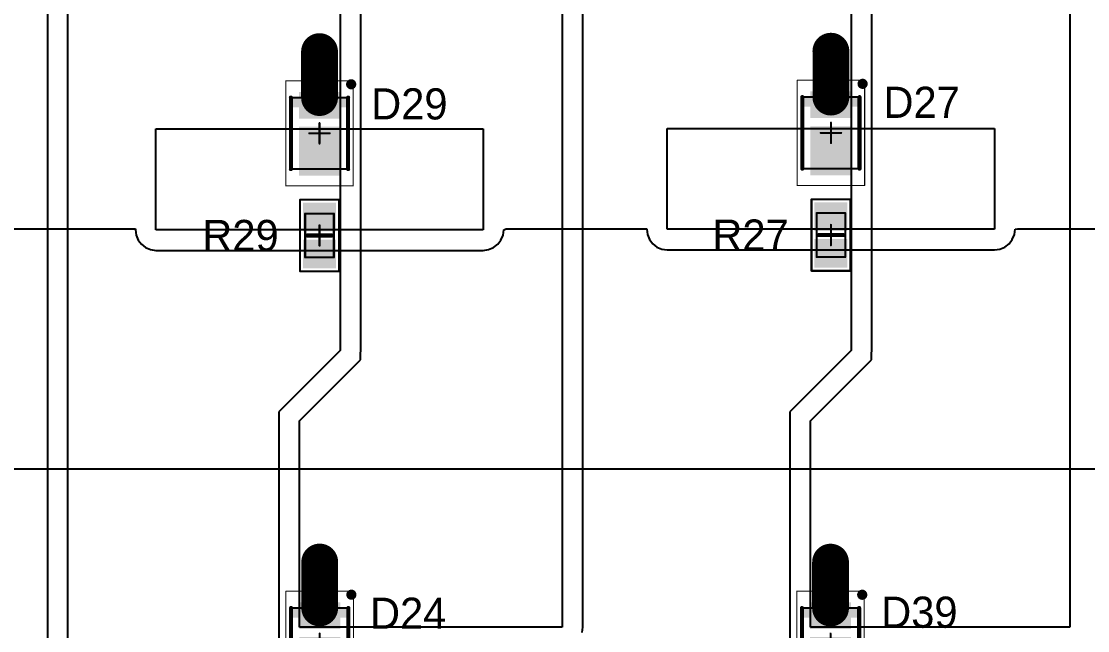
# Model space of a CAD drawing. Header units: millimetres. Extents: x -0.01 to 7.88, y -0.01 to 7.88.
# Drawn here: x 3.362 to 5.416, y 1.994 to 3.168 of the extents above; entities that cross this region are included whole.
import ezdxf

# ---------------------------------------------------------------- set-up
doc = ezdxf.new("R2010")
doc.units = ezdxf.units.MM
doc.header["$MEASUREMENT"] = 0
for name, color, linetype in [('BottomLayer', 5, 'Continuous'), ('BottomSolder', 6, 'Continuous'), ('Mechanical13', 56, 'Continuous'), ('Mechanical15', 56, 'Continuous'), ('MultiLayer', 9, 'Continuous'), ('TopLayer', 1, 'Continuous'), ('TopOverlay', 2, 'Continuous'), ('TopPaste', 8, 'Continuous'), ('TopSolder', 216, 'Continuous'), ('ViaHoleLayer', 16, 'Continuous')]:
    doc.layers.add(name, color=color, linetype=linetype)

# ---------------------------------------------------------------- blocks, each defined once
blk = doc.blocks.new('DIOM3528X07N_6')
at = {"layer": 'Mechanical13', "const_width": 0.00394}
for points in [[(-0.0689, -0.0551), (-0.0689, 0.0551)], [(0.0689, 0.0551), (-0.0689, 0.0551)], [(0.0689, -0.0551), (0.0689, 0.0551)], [(0.0689, -0.0551), (-0.0689, -0.0551)]]:
    blk.add_lwpolyline(points, dxfattribs=at)
at = {"layer": 'Mechanical13', "const_width": 0.00197}
for points in [[(-0.0699, 0.0551, 1), (-0.0679, 0.0551, 1)], [(-0.0699, 0.0551, 1), (-0.0679, 0.0551, 1)], [(0.0679, 0.0551, 1), (0.0699, 0.0551, 1)], [(0.0679, 0.0551, 1), (0.0699, 0.0551, 1)], [(-0.0699, -0.0551, 1), (-0.0679, -0.0551, 1)], [(-0.0699, -0.0551, 1), (-0.0679, -0.0551, 1)], [(0.0679, -0.0551, 1), (0.0699, -0.0551, 1)], [(0.0679, -0.0551, 1), (0.0699, -0.0551, 1)]]:
    blk.add_lwpolyline(points, format="xyb", close=True, dxfattribs=at)
at = {"layer": 'Mechanical13'}
blk.add_solid([(-0.0689, -0.0551), (-0.0504, -0.0551), (-0.0689, 0.0551), (-0.0504, 0.0551)], dxfattribs=at)
at = {"layer": 'Mechanical15'}
for points, const_width in [([(-0.1014, -0.065), (-0.1014, 0.065)], 0.00197), ([(0.1014, 0.065), (-0.1014, 0.065)], 0.00197), ([(0.1014, -0.065), (0.1014, 0.065)], 0.00197), ([(0, -0.0197), (0, 0.0197)], 0.00394), ([(0.0197, 0), (-0.0197, 0)], 0.00394), ([(0.1014, -0.065), (-0.1014, -0.065)], 0.00197)]:
    blk.add_lwpolyline(points, dxfattribs=dict(at, const_width=const_width))
for points, const_width in [([(-0.1019, 0.065, 1), (-0.1009, 0.065, 1)], 0.000984), ([(-0.1019, 0.065, 1), (-0.1009, 0.065, 1)], 0.000984), ([(0.1009, 0.065, 1), (0.1019, 0.065, 1)], 0.000984), ([(0.1009, 0.065, 1), (0.1019, 0.065, 1)], 0.000984), ([(-0.001, 0.0197, 1), (0.001, 0.0197, 1)], 0.00197), ([(-0.0207, 0, 1), (-0.0187, 0, 1)], 0.00197), ([(0.0187, 0, 1), (0.0207, 0, 1)], 0.00197), ([(-0.001, -0.0197, 1), (0.001, -0.0197, 1)], 0.00197), ([(-0.1019, -0.065, 1), (-0.1009, -0.065, 1)], 0.000984), ([(-0.1019, -0.065, 1), (-0.1009, -0.065, 1)], 0.000984), ([(0.1009, -0.065, 1), (0.1019, -0.065, 1)], 0.000984), ([(0.1009, -0.065, 1), (0.1019, -0.065, 1)], 0.000984)]:
    blk.add_lwpolyline(points, format="xyb", close=True, dxfattribs=dict(at, const_width=const_width))
at = {"layer": 'TopLayer'}
for points in [[(-0.0325, -0.0354), (-0.0325, 0.0354), (-0.0758, -0.0354), (-0.0758, 0.0354)], [(0.0778, -0.0354), (0.0778, 0.0354), (-0.0089, -0.0354), (-0.0089, 0.0354)]]:
    blk.add_solid(points, dxfattribs=at)
at = {"layer": 'TopOverlay'}
for points, const_width in [([(-0.0896, 0.061, 1), (-0.0994, 0.061, 1)], 0.00984), ([(-0.1019, 0.061, 1), (-0.0969, 0.061, 1)], 0.00492), ([(-0.092, 0.061, 1), (-0.0871, 0.061, 1)], 0.00492), ([(-0.0709, 0.0551, 1), (-0.0669, 0.0551, 1)], 0.00394), ([(0.0669, 0.0551, 1), (0.0709, 0.0551, 1)], 0.00394), ([(-0.0709, -0.0551, 1), (-0.0669, -0.0551, 1)], 0.00394), ([(0.0669, -0.0551, 1), (0.0709, -0.0551, 1)], 0.00394)]:
    blk.add_lwpolyline(points, format="xyb", close=True, dxfattribs=dict(at, const_width=const_width))
at = {"layer": 'TopOverlay', "const_width": 0.00787}
for points in [[(0.0689, 0.0551), (-0.0689, 0.0551)], [(0.0689, -0.0551), (-0.0689, -0.0551)]]:
    blk.add_lwpolyline(points, dxfattribs=at)
at = {"layer": 'TopPaste'}
for points in [[(-0.0325, -0.0354), (-0.0325, 0.0354), (-0.0758, -0.0354), (-0.0758, 0.0354)], [(0.0778, -0.0354), (0.0778, 0.0354), (-0.0089, -0.0354), (-0.0089, 0.0354)]]:
    blk.add_solid(points, dxfattribs=at)
at = {"layer": 'TopSolder'}
for points in [[(-0.0285, -0.0394), (-0.0285, 0.0394), (-0.0798, -0.0394), (-0.0798, 0.0394)], [(0.0818, -0.0394), (0.0818, 0.0394), (-0.0129, -0.0394), (-0.0129, 0.0394)]]:
    blk.add_solid(points, dxfattribs=at)
blk = doc.blocks.new('6_0805_N_16')
at = {"layer": 'Mechanical13', "const_width": 0.00394}
for points in [[(-0.0423, 0.0276), (0.0423, 0.0276)], [(-0.0423, 0.0276), (-0.0423, -0.0276)], [(0.0423, 0.0276), (0.0423, -0.0276)], [(-0.0423, -0.0276), (0.0423, -0.0276)]]:
    blk.add_lwpolyline(points, dxfattribs=at)
at = {"layer": 'Mechanical13', "const_width": 0.00197}
for points in [[(-0.0433, 0.0276, 1), (-0.0413, 0.0276, 1)], [(-0.0433, 0.0276, 1), (-0.0413, 0.0276, 1)], [(0.0413, 0.0276, 1), (0.0433, 0.0276, 1)], [(0.0413, 0.0276, 1), (0.0433, 0.0276, 1)], [(-0.0433, -0.0276, 1), (-0.0413, -0.0276, 1)], [(-0.0433, -0.0276, 1), (-0.0413, -0.0276, 1)], [(0.0413, -0.0276, 1), (0.0433, -0.0276, 1)], [(0.0413, -0.0276, 1), (0.0433, -0.0276, 1)]]:
    blk.add_lwpolyline(points, format="xyb", close=True, dxfattribs=at)
at = {"layer": 'Mechanical15', "const_width": 0.00394}
for points in [[(-0.0689, 0.0374), (0.0689, 0.0374)], [(-0.0689, 0.0374), (-0.0689, -0.0374)], [(0, 0.0197), (0, -0.0197)], [(0.0689, 0.0374), (0.0689, -0.0374)], [(-0.0197, 0), (0.0197, 0)], [(-0.0689, -0.0374), (0.0689, -0.0374)]]:
    blk.add_lwpolyline(points, dxfattribs=at)
at = {"layer": 'Mechanical15', "const_width": 0.00197}
for points in [[(-0.0699, 0.0374, 1), (-0.0679, 0.0374, 1)], [(-0.0699, 0.0374, 1), (-0.0679, 0.0374, 1)], [(-0.001, 0.0197, 1), (0.001, 0.0197, 1)], [(0.0679, 0.0374, 1), (0.0699, 0.0374, 1)], [(0.0679, 0.0374, 1), (0.0699, 0.0374, 1)], [(-0.0207, 0, 1), (-0.0187, 0, 1)], [(0.0187, 0, 1), (0.0207, 0, 1)], [(-0.001, -0.0197, 1), (0.001, -0.0197, 1)], [(-0.0699, -0.0374, 1), (-0.0679, -0.0374, 1)], [(-0.0699, -0.0374, 1), (-0.0679, -0.0374, 1)], [(0.0679, -0.0374, 1), (0.0699, -0.0374, 1)], [(0.0679, -0.0374, 1), (0.0699, -0.0374, 1)]]:
    blk.add_lwpolyline(points, format="xyb", close=True, dxfattribs=at)
at = {"layer": 'TopLayer'}
for points in [[(-0.0118, -0.0276), (-0.0118, 0.0276), (-0.0591, -0.0276), (-0.0591, 0.0276)], [(0.0591, -0.0276), (0.0591, 0.0276), (0.0118, -0.0276), (0.0118, 0.0276)]]:
    blk.add_solid(points, dxfattribs=at)
at = {"layer": 'TopOverlay', "const_width": 0.00787}
blk.add_lwpolyline([(0, 0.0236), (0, -0.0236)], dxfattribs=at)
at = {"layer": 'TopOverlay', "const_width": 0.00394}
for points in [[(-0.002, 0.0236, 1), (0.002, 0.0236, 1)], [(-0.002, -0.0236, 1), (0.002, -0.0236, 1)]]:
    blk.add_lwpolyline(points, format="xyb", close=True, dxfattribs=at)
at = {"layer": 'TopPaste'}
for points in [[(-0.0118, -0.0276), (-0.0118, 0.0276), (-0.0591, -0.0276), (-0.0591, 0.0276)], [(0.0591, -0.0276), (0.0591, 0.0276), (0.0118, -0.0276), (0.0118, 0.0276)]]:
    blk.add_solid(points, dxfattribs=at)
at = {"layer": 'TopSolder'}
for points in [[(-0.0078, -0.0316), (-0.0078, 0.0316), (-0.0631, -0.0316), (-0.0631, 0.0316)], [(0.0631, -0.0316), (0.0631, 0.0316), (0.0078, -0.0316), (0.0078, 0.0316)]]:
    blk.add_solid(points, dxfattribs=at)
blk = doc.blocks.new('6_0805_N_18')
at = {"layer": 'Mechanical13', "const_width": 0.00394}
for points in [[(-0.0423, 0.0276), (0.0423, 0.0276)], [(-0.0423, 0.0276), (-0.0423, -0.0276)], [(0.0423, 0.0276), (0.0423, -0.0276)], [(-0.0423, -0.0276), (0.0423, -0.0276)]]:
    blk.add_lwpolyline(points, dxfattribs=at)
at = {"layer": 'Mechanical13', "const_width": 0.00197}
for points in [[(-0.0433, 0.0276, 1), (-0.0413, 0.0276, 1)], [(-0.0433, 0.0276, 1), (-0.0413, 0.0276, 1)], [(0.0413, 0.0276, 1), (0.0433, 0.0276, 1)], [(0.0413, 0.0276, 1), (0.0433, 0.0276, 1)], [(-0.0433, -0.0276, 1), (-0.0413, -0.0276, 1)], [(-0.0433, -0.0276, 1), (-0.0413, -0.0276, 1)], [(0.0413, -0.0276, 1), (0.0433, -0.0276, 1)], [(0.0413, -0.0276, 1), (0.0433, -0.0276, 1)]]:
    blk.add_lwpolyline(points, format="xyb", close=True, dxfattribs=at)
at = {"layer": 'Mechanical15', "const_width": 0.00394}
for points in [[(-0.0689, 0.0374), (0.0689, 0.0374)], [(-0.0689, 0.0374), (-0.0689, -0.0374)], [(0, 0.0197), (0, -0.0197)], [(0.0689, 0.0374), (0.0689, -0.0374)], [(-0.0197, 0), (0.0197, 0)], [(-0.0689, -0.0374), (0.0689, -0.0374)]]:
    blk.add_lwpolyline(points, dxfattribs=at)
at = {"layer": 'Mechanical15', "const_width": 0.00197}
for points in [[(-0.0699, 0.0374, 1), (-0.0679, 0.0374, 1)], [(-0.0699, 0.0374, 1), (-0.0679, 0.0374, 1)], [(-0.001, 0.0197, 1), (0.001, 0.0197, 1)], [(0.0679, 0.0374, 1), (0.0699, 0.0374, 1)], [(0.0679, 0.0374, 1), (0.0699, 0.0374, 1)], [(-0.0207, 0, 1), (-0.0187, 0, 1)], [(0.0187, 0, 1), (0.0207, 0, 1)], [(-0.001, -0.0197, 1), (0.001, -0.0197, 1)], [(-0.0699, -0.0374, 1), (-0.0679, -0.0374, 1)], [(-0.0699, -0.0374, 1), (-0.0679, -0.0374, 1)], [(0.0679, -0.0374, 1), (0.0699, -0.0374, 1)], [(0.0679, -0.0374, 1), (0.0699, -0.0374, 1)]]:
    blk.add_lwpolyline(points, format="xyb", close=True, dxfattribs=at)
at = {"layer": 'TopLayer'}
for points in [[(-0.0118, -0.0276), (-0.0118, 0.0276), (-0.0591, -0.0276), (-0.0591, 0.0276)], [(0.0591, -0.0276), (0.0591, 0.0276), (0.0118, -0.0276), (0.0118, 0.0276)]]:
    blk.add_solid(points, dxfattribs=at)
at = {"layer": 'TopOverlay', "const_width": 0.00787}
blk.add_lwpolyline([(0, 0.0236), (0, -0.0236)], dxfattribs=at)
at = {"layer": 'TopOverlay', "const_width": 0.00394}
for points in [[(-0.002, 0.0236, 1), (0.002, 0.0236, 1)], [(-0.002, -0.0236, 1), (0.002, -0.0236, 1)]]:
    blk.add_lwpolyline(points, format="xyb", close=True, dxfattribs=at)
at = {"layer": 'TopPaste'}
for points in [[(-0.0118, -0.0276), (-0.0118, 0.0276), (-0.0591, -0.0276), (-0.0591, 0.0276)], [(0.0591, -0.0276), (0.0591, 0.0276), (0.0118, -0.0276), (0.0118, 0.0276)]]:
    blk.add_solid(points, dxfattribs=at)
at = {"layer": 'TopSolder'}
for points in [[(-0.0078, -0.0316), (-0.0078, 0.0316), (-0.0631, -0.0316), (-0.0631, 0.0316)], [(0.0631, -0.0316), (0.0631, 0.0316), (0.0078, -0.0316), (0.0078, 0.0316)]]:
    blk.add_solid(points, dxfattribs=at)
blk = doc.blocks.new('DIOM3528X07N_70')
at = {"layer": 'Mechanical13', "const_width": 0.00394}
for points in [[(0.0689, 0.0551), (-0.0689, 0.0551)], [(-0.0689, -0.0551), (-0.0689, 0.0551)], [(0.0689, -0.0551), (0.0689, 0.0551)], [(0.0689, -0.0551), (-0.0689, -0.0551)]]:
    blk.add_lwpolyline(points, dxfattribs=at)
at = {"layer": 'Mechanical13', "const_width": 0.00197}
for points in [[(-0.0699, 0.0551, 1), (-0.0679, 0.0551, 1)], [(-0.0699, 0.0551, 1), (-0.0679, 0.0551, 1)], [(0.0679, 0.0551, 1), (0.0699, 0.0551, 1)], [(0.0679, 0.0551, 1), (0.0699, 0.0551, 1)], [(-0.0699, -0.0551, 1), (-0.0679, -0.0551, 1)], [(-0.0699, -0.0551, 1), (-0.0679, -0.0551, 1)], [(0.0679, -0.0551, 1), (0.0699, -0.0551, 1)], [(0.0679, -0.0551, 1), (0.0699, -0.0551, 1)]]:
    blk.add_lwpolyline(points, format="xyb", close=True, dxfattribs=at)
at = {"layer": 'Mechanical13'}
blk.add_solid([(-0.0689, -0.0551), (-0.0504, -0.0551), (-0.0689, 0.0551), (-0.0504, 0.0551)], dxfattribs=at)
at = {"layer": 'Mechanical15'}
for points, const_width in [([(0.1014, 0.065), (-0.1014, 0.065)], 0.00197), ([(-0.1014, -0.065), (-0.1014, 0.065)], 0.00197), ([(0.1014, -0.065), (0.1014, 0.065)], 0.00197), ([(0, -0.0197), (0, 0.0197)], 0.00394), ([(0.0197, 0), (-0.0197, 0)], 0.00394), ([(0.1014, -0.065), (-0.1014, -0.065)], 0.00197)]:
    blk.add_lwpolyline(points, dxfattribs=dict(at, const_width=const_width))
for points, const_width in [([(-0.1019, 0.065, 1), (-0.1009, 0.065, 1)], 0.000984), ([(-0.1019, 0.065, 1), (-0.1009, 0.065, 1)], 0.000984), ([(0.1009, 0.065, 1), (0.1019, 0.065, 1)], 0.000984), ([(0.1009, 0.065, 1), (0.1019, 0.065, 1)], 0.000984), ([(-0.001, 0.0197, 1), (0.001, 0.0197, 1)], 0.00197), ([(-0.0207, 0, 1), (-0.0187, 0, 1)], 0.00197), ([(0.0187, 0, 1), (0.0207, 0, 1)], 0.00197), ([(-0.001, -0.0197, 1), (0.001, -0.0197, 1)], 0.00197), ([(-0.1019, -0.065, 1), (-0.1009, -0.065, 1)], 0.000984), ([(-0.1019, -0.065, 1), (-0.1009, -0.065, 1)], 0.000984), ([(0.1009, -0.065, 1), (0.1019, -0.065, 1)], 0.000984), ([(0.1009, -0.065, 1), (0.1019, -0.065, 1)], 0.000984)]:
    blk.add_lwpolyline(points, format="xyb", close=True, dxfattribs=dict(at, const_width=const_width))
at = {"layer": 'TopLayer'}
for points in [[(-0.0325, -0.0354), (-0.0325, 0.0354), (-0.0758, -0.0354), (-0.0758, 0.0354)], [(0.0778, -0.0354), (0.0778, 0.0354), (-0.0089, -0.0354), (-0.0089, 0.0354)]]:
    blk.add_solid(points, dxfattribs=at)
at = {"layer": 'TopOverlay'}
for points, const_width in [([(-0.0896, 0.061, 1), (-0.0994, 0.061, 1)], 0.00984), ([(-0.1019, 0.061, 1), (-0.0969, 0.061, 1)], 0.00492), ([(-0.092, 0.061, 1), (-0.0871, 0.061, 1)], 0.00492), ([(-0.0709, 0.0551, 1), (-0.0669, 0.0551, 1)], 0.00394), ([(0.0669, 0.0551, 1), (0.0709, 0.0551, 1)], 0.00394), ([(-0.0709, -0.0551, 1), (-0.0669, -0.0551, 1)], 0.00394), ([(0.0669, -0.0551, 1), (0.0709, -0.0551, 1)], 0.00394)]:
    blk.add_lwpolyline(points, format="xyb", close=True, dxfattribs=dict(at, const_width=const_width))
at = {"layer": 'TopOverlay', "const_width": 0.00787}
for points in [[(0.0689, 0.0551), (-0.0689, 0.0551)], [(0.0689, -0.0551), (-0.0689, -0.0551)]]:
    blk.add_lwpolyline(points, dxfattribs=at)
at = {"layer": 'TopPaste'}
for points in [[(-0.0325, -0.0354), (-0.0325, 0.0354), (-0.0758, -0.0354), (-0.0758, 0.0354)], [(0.0778, -0.0354), (0.0778, 0.0354), (-0.0089, -0.0354), (-0.0089, 0.0354)]]:
    blk.add_solid(points, dxfattribs=at)
at = {"layer": 'TopSolder'}
for points in [[(-0.0285, -0.0394), (-0.0285, 0.0394), (-0.0798, -0.0394), (-0.0798, 0.0394)], [(0.0818, -0.0394), (0.0818, 0.0394), (-0.0129, -0.0394), (-0.0129, 0.0394)]]:
    blk.add_solid(points, dxfattribs=at)
blk = doc.blocks.new('DIOM3528X07N_72')
at = {"layer": 'Mechanical13', "const_width": 0.00394}
for points in [[(0.0689, 0.0551), (-0.0689, 0.0551)], [(-0.0689, -0.0551), (-0.0689, 0.0551)], [(0.0689, -0.0551), (0.0689, 0.0551)], [(0.0689, -0.0551), (-0.0689, -0.0551)]]:
    blk.add_lwpolyline(points, dxfattribs=at)
at = {"layer": 'Mechanical13', "const_width": 0.00197}
for points in [[(-0.0699, 0.0551, 1), (-0.0679, 0.0551, 1)], [(-0.0699, 0.0551, 1), (-0.0679, 0.0551, 1)], [(0.0679, 0.0551, 1), (0.0699, 0.0551, 1)], [(0.0679, 0.0551, 1), (0.0699, 0.0551, 1)], [(-0.0699, -0.0551, 1), (-0.0679, -0.0551, 1)], [(-0.0699, -0.0551, 1), (-0.0679, -0.0551, 1)], [(0.0679, -0.0551, 1), (0.0699, -0.0551, 1)], [(0.0679, -0.0551, 1), (0.0699, -0.0551, 1)]]:
    blk.add_lwpolyline(points, format="xyb", close=True, dxfattribs=at)
at = {"layer": 'Mechanical13'}
blk.add_solid([(-0.0689, -0.0551), (-0.0504, -0.0551), (-0.0689, 0.0551), (-0.0504, 0.0551)], dxfattribs=at)
at = {"layer": 'Mechanical15'}
for points, const_width in [([(0.1014, 0.065), (-0.1014, 0.065)], 0.00197), ([(-0.1014, -0.065), (-0.1014, 0.065)], 0.00197), ([(0.1014, -0.065), (0.1014, 0.065)], 0.00197), ([(0, -0.0197), (0, 0.0197)], 0.00394), ([(0.0197, 0), (-0.0197, 0)], 0.00394), ([(0.1014, -0.065), (-0.1014, -0.065)], 0.00197)]:
    blk.add_lwpolyline(points, dxfattribs=dict(at, const_width=const_width))
for points, const_width in [([(-0.1019, 0.065, 1), (-0.1009, 0.065, 1)], 0.000984), ([(-0.1019, 0.065, 1), (-0.1009, 0.065, 1)], 0.000984), ([(0.1009, 0.065, 1), (0.1019, 0.065, 1)], 0.000984), ([(0.1009, 0.065, 1), (0.1019, 0.065, 1)], 0.000984), ([(-0.001, 0.0197, 1), (0.001, 0.0197, 1)], 0.00197), ([(-0.0207, 0, 1), (-0.0187, 0, 1)], 0.00197), ([(0.0187, 0, 1), (0.0207, 0, 1)], 0.00197), ([(-0.001, -0.0197, 1), (0.001, -0.0197, 1)], 0.00197), ([(-0.1019, -0.065, 1), (-0.1009, -0.065, 1)], 0.000984), ([(-0.1019, -0.065, 1), (-0.1009, -0.065, 1)], 0.000984), ([(0.1009, -0.065, 1), (0.1019, -0.065, 1)], 0.000984), ([(0.1009, -0.065, 1), (0.1019, -0.065, 1)], 0.000984)]:
    blk.add_lwpolyline(points, format="xyb", close=True, dxfattribs=dict(at, const_width=const_width))
at = {"layer": 'TopLayer'}
for points in [[(-0.0325, -0.0354), (-0.0325, 0.0354), (-0.0758, -0.0354), (-0.0758, 0.0354)], [(0.0778, -0.0354), (0.0778, 0.0354), (-0.0089, -0.0354), (-0.0089, 0.0354)]]:
    blk.add_solid(points, dxfattribs=at)
at = {"layer": 'TopOverlay'}
for points, const_width in [([(-0.0896, 0.061, 1), (-0.0994, 0.061, 1)], 0.00984), ([(-0.1019, 0.061, 1), (-0.0969, 0.061, 1)], 0.00492), ([(-0.092, 0.061, 1), (-0.0871, 0.061, 1)], 0.00492), ([(-0.0709, 0.0551, 1), (-0.0669, 0.0551, 1)], 0.00394), ([(0.0669, 0.0551, 1), (0.0709, 0.0551, 1)], 0.00394), ([(-0.0709, -0.0551, 1), (-0.0669, -0.0551, 1)], 0.00394), ([(0.0669, -0.0551, 1), (0.0709, -0.0551, 1)], 0.00394)]:
    blk.add_lwpolyline(points, format="xyb", close=True, dxfattribs=dict(at, const_width=const_width))
at = {"layer": 'TopOverlay', "const_width": 0.00787}
for points in [[(0.0689, 0.0551), (-0.0689, 0.0551)], [(0.0689, -0.0551), (-0.0689, -0.0551)]]:
    blk.add_lwpolyline(points, dxfattribs=at)
at = {"layer": 'TopPaste'}
for points in [[(-0.0325, -0.0354), (-0.0325, 0.0354), (-0.0758, -0.0354), (-0.0758, 0.0354)], [(0.0778, -0.0354), (0.0778, 0.0354), (-0.0089, -0.0354), (-0.0089, 0.0354)]]:
    blk.add_solid(points, dxfattribs=at)
at = {"layer": 'TopSolder'}
for points in [[(-0.0285, -0.0394), (-0.0285, 0.0394), (-0.0798, -0.0394), (-0.0798, 0.0394)], [(0.0818, -0.0394), (0.0818, 0.0394), (-0.0129, -0.0394), (-0.0129, 0.0394)]]:
    blk.add_solid(points, dxfattribs=at)
blk = doc.blocks.new('DIOM3528X07N_75')
at = {"layer": 'Mechanical13', "const_width": 0.00394}
for points in [[(0.0689, 0.0551), (-0.0689, 0.0551)], [(-0.0689, -0.0551), (-0.0689, 0.0551)], [(0.0689, -0.0551), (0.0689, 0.0551)], [(0.0689, -0.0551), (-0.0689, -0.0551)]]:
    blk.add_lwpolyline(points, dxfattribs=at)
at = {"layer": 'Mechanical13', "const_width": 0.00197}
for points in [[(-0.0699, 0.0551, 1), (-0.0679, 0.0551, 1)], [(-0.0699, 0.0551, 1), (-0.0679, 0.0551, 1)], [(0.0679, 0.0551, 1), (0.0699, 0.0551, 1)], [(0.0679, 0.0551, 1), (0.0699, 0.0551, 1)], [(-0.0699, -0.0551, 1), (-0.0679, -0.0551, 1)], [(-0.0699, -0.0551, 1), (-0.0679, -0.0551, 1)], [(0.0679, -0.0551, 1), (0.0699, -0.0551, 1)], [(0.0679, -0.0551, 1), (0.0699, -0.0551, 1)]]:
    blk.add_lwpolyline(points, format="xyb", close=True, dxfattribs=at)
at = {"layer": 'Mechanical13'}
blk.add_solid([(-0.0689, -0.0551), (-0.0504, -0.0551), (-0.0689, 0.0551), (-0.0504, 0.0551)], dxfattribs=at)
at = {"layer": 'Mechanical15'}
for points, const_width in [([(0.1014, 0.065), (-0.1014, 0.065)], 0.00197), ([(-0.1014, -0.065), (-0.1014, 0.065)], 0.00197), ([(0.1014, -0.065), (0.1014, 0.065)], 0.00197), ([(0, -0.0197), (0, 0.0197)], 0.00394), ([(0.0197, 0), (-0.0197, 0)], 0.00394), ([(0.1014, -0.065), (-0.1014, -0.065)], 0.00197)]:
    blk.add_lwpolyline(points, dxfattribs=dict(at, const_width=const_width))
for points, const_width in [([(-0.1019, 0.065, 1), (-0.1009, 0.065, 1)], 0.000984), ([(-0.1019, 0.065, 1), (-0.1009, 0.065, 1)], 0.000984), ([(0.1009, 0.065, 1), (0.1019, 0.065, 1)], 0.000984), ([(0.1009, 0.065, 1), (0.1019, 0.065, 1)], 0.000984), ([(-0.001, 0.0197, 1), (0.001, 0.0197, 1)], 0.00197), ([(-0.0207, 0, 1), (-0.0187, 0, 1)], 0.00197), ([(0.0187, 0, 1), (0.0207, 0, 1)], 0.00197), ([(-0.001, -0.0197, 1), (0.001, -0.0197, 1)], 0.00197), ([(-0.1019, -0.065, 1), (-0.1009, -0.065, 1)], 0.000984), ([(-0.1019, -0.065, 1), (-0.1009, -0.065, 1)], 0.000984), ([(0.1009, -0.065, 1), (0.1019, -0.065, 1)], 0.000984), ([(0.1009, -0.065, 1), (0.1019, -0.065, 1)], 0.000984)]:
    blk.add_lwpolyline(points, format="xyb", close=True, dxfattribs=dict(at, const_width=const_width))
at = {"layer": 'TopLayer'}
for points in [[(-0.0325, -0.0354), (-0.0325, 0.0354), (-0.0758, -0.0354), (-0.0758, 0.0354)], [(0.0778, -0.0354), (0.0778, 0.0354), (-0.0089, -0.0354), (-0.0089, 0.0354)]]:
    blk.add_solid(points, dxfattribs=at)
at = {"layer": 'TopOverlay'}
for points, const_width in [([(-0.0896, 0.061, 1), (-0.0994, 0.061, 1)], 0.00984), ([(-0.1019, 0.061, 1), (-0.0969, 0.061, 1)], 0.00492), ([(-0.092, 0.061, 1), (-0.0871, 0.061, 1)], 0.00492), ([(-0.0709, 0.0551, 1), (-0.0669, 0.0551, 1)], 0.00394), ([(0.0669, 0.0551, 1), (0.0709, 0.0551, 1)], 0.00394), ([(-0.0709, -0.0551, 1), (-0.0669, -0.0551, 1)], 0.00394), ([(0.0669, -0.0551, 1), (0.0709, -0.0551, 1)], 0.00394)]:
    blk.add_lwpolyline(points, format="xyb", close=True, dxfattribs=dict(at, const_width=const_width))
at = {"layer": 'TopOverlay', "const_width": 0.00787}
for points in [[(0.0689, 0.0551), (-0.0689, 0.0551)], [(0.0689, -0.0551), (-0.0689, -0.0551)]]:
    blk.add_lwpolyline(points, dxfattribs=at)
at = {"layer": 'TopPaste'}
for points in [[(-0.0325, -0.0354), (-0.0325, 0.0354), (-0.0758, -0.0354), (-0.0758, 0.0354)], [(0.0778, -0.0354), (0.0778, 0.0354), (-0.0089, -0.0354), (-0.0089, 0.0354)]]:
    blk.add_solid(points, dxfattribs=at)
at = {"layer": 'TopSolder'}
for points in [[(-0.0285, -0.0394), (-0.0285, 0.0394), (-0.0798, -0.0394), (-0.0798, 0.0394)], [(0.0818, -0.0394), (0.0818, 0.0394), (-0.0129, -0.0394), (-0.0129, 0.0394)]]:
    blk.add_solid(points, dxfattribs=at)

msp = doc.modelspace()

# ---------------------------------------------------------------- linework, layer by layer
at = {"layer": 'BottomLayer'}
for p, q in [((3.4523, 1.0588), (3.4523, 7.4344)), ((3.4126, 7.4307), (3.4126, 1.0588)), ((5.3811, 7.3723), (5.3811, 2.0003)), ((4.404, 7.3653), (4.404, 2.0003)), ((4.4437, 2.0003), (4.4437, 7.3653)), ((3.9764, 3.4818), (3.9764, 2.5332)), ((4.0161, 2.5332), (4.0161, 3.4818)), ((4.9606, 3.4818), (4.9606, 2.5332)), ((5.0003, 2.5332), (5.0003, 3.4818)), ((3.9764, 2.5332), (3.8583, 2.4151)), ((4.0154, 2.528), (4.0161, 2.5332)), ((4.0154, 2.5157), (4.0154, 2.528)), ((4.9606, 2.5332), (4.8425, 2.4151)), ((4.9997, 2.528), (5.0003, 2.5332)), ((4.9997, 2.5157), (4.9997, 2.528)), ((3.898, 2.3983), (4.0154, 2.5157)), ((4.8822, 2.3983), (4.9997, 2.5157)), ((3.8583, 2.4151), (3.8583, 1.6641)), ((4.8425, 2.4151), (4.8425, 1.6641)), ((3.898, 2.0003), (3.898, 2.3983)), ((4.8822, 2.0003), (4.8822, 2.3983)), ((4.404, 2.0003), (3.898, 2.0003)), ((4.4423, 1.99), (4.4437, 2.0003)), ((5.3811, 2.0003), (4.8822, 2.0003))]:
    msp.add_line(p, q, dxfattribs=at)
at = {"layer": 'BottomLayer', "const_width": 0.025}
for points in [[(3.9241, 3.1094, 1), (3.9491, 3.1094, 1)], [(4.9088, 3.1102, 1), (4.9338, 3.1102, 1)], [(3.9245, 2.126, 1), (3.9495, 2.126, 1)], [(4.9081, 2.1258, 1), (4.9331, 2.1258, 1)]]:
    msp.add_lwpolyline(points, format="xyb", close=True, dxfattribs=at)
at = {"layer": 'BottomSolder', "const_width": 0.029}
for points in [[(3.9221, 3.1094, 1), (3.9511, 3.1094, 1)], [(4.9068, 3.1102, 1), (4.9358, 3.1102, 1)], [(3.9225, 2.126, 1), (3.9515, 2.126, 1)], [(4.9061, 2.1258, 1), (4.9351, 2.1258, 1)]]:
    msp.add_lwpolyline(points, format="xyb", close=True, dxfattribs=at)
at = {"layer": 'MultiLayer', "const_width": 0.025}
for points in [[(3.9241, 3.1094, 1), (3.9491, 3.1094, 1)], [(4.9088, 3.1102, 1), (4.9338, 3.1102, 1)], [(3.9245, 2.126, 1), (3.9495, 2.126, 1)], [(4.9081, 2.1258, 1), (4.9331, 2.1258, 1)]]:
    msp.add_lwpolyline(points, format="xyb", close=True, dxfattribs=at)
at = {"layer": 'TopLayer'}
for p, q in [((3.6217, 2.7661), (3.6217, 2.9605)), ((3.6217, 2.9605), (4.2516, 2.9605)), ((4.2516, 2.9605), (4.2516, 2.7661)), ((4.6063, 2.767), (4.6063, 2.9613)), ((4.6063, 2.9613), (5.2362, 2.9613)), ((5.2362, 2.9613), (5.2362, 2.767)), ((3.3122, 2.7679), (3.582, 2.7679)), ((3.582, 2.7679), (3.582, 2.7661)), ((3.582, 2.7661), (3.5833, 2.7559)), ((3.5833, 2.7559), (3.5873, 2.7463)), ((4.2516, 2.7661), (3.6217, 2.7661)), ((4.286, 2.7463), (4.29, 2.7559)), ((4.29, 2.7559), (4.2913, 2.7661)), ((4.2913, 2.7661), (4.2957, 2.7679)), ((4.2957, 2.7679), (4.5666, 2.7679)), ((4.5666, 2.7679), (4.5666, 2.767)), ((4.5666, 2.767), (4.5679, 2.7567)), ((4.5679, 2.7567), (4.5719, 2.7471)), ((5.2362, 2.767), (4.6063, 2.767)), ((5.2706, 2.7471), (5.2746, 2.7567)), ((5.2746, 2.7567), (5.2759, 2.767)), ((5.2759, 2.767), (5.2807, 2.7679)), ((5.2807, 2.7679), (5.5508, 2.7679)), ((3.5873, 2.7463), (3.5936, 2.7381)), ((3.5936, 2.7381), (3.6018, 2.7318)), ((3.6018, 2.7318), (3.6114, 2.7278)), ((4.2619, 2.7278), (4.2715, 2.7318)), ((4.2715, 2.7318), (4.2797, 2.7381)), ((4.2797, 2.7381), (4.286, 2.7463)), ((4.5719, 2.7471), (4.5782, 2.7389)), ((4.5782, 2.7389), (4.5864, 2.7326)), ((4.5864, 2.7326), (4.596, 2.7286)), ((5.2465, 2.7286), (5.2561, 2.7326)), ((5.2561, 2.7326), (5.2643, 2.7389)), ((5.2643, 2.7389), (5.2706, 2.7471)), ((3.6114, 2.7278), (3.6217, 2.7264)), ((3.6217, 2.7264), (4.2516, 2.7264)), ((4.2516, 2.7264), (4.2619, 2.7278)), ((4.596, 2.7286), (4.6063, 2.7272)), ((4.6063, 2.7272), (5.2362, 2.7272)), ((5.2362, 2.7272), (5.2465, 2.7286)), ((7.874, 2.3048), (0.3346, 2.3048))]:
    msp.add_line(p, q, dxfattribs=at)
at = {"layer": 'TopLayer', "const_width": 0.0709}
for points in [[(3.9366, 3.0208), (3.9366, 3.1094)], [(4.9213, 3.0217), (4.9213, 3.1102)], [(3.937, 2.0374), (3.937, 2.126)], [(4.9206, 2.0372), (4.9206, 2.1258)]]:
    msp.add_lwpolyline(points, dxfattribs=at)
at = {"layer": 'TopLayer'}
for points, const_width in [([(3.9189, 3.1094, 1), (3.9544, 3.1094, 1)], 0.0354), ([(4.9035, 3.1102, 1), (4.939, 3.1102, 1)], 0.0354), ([(3.9241, 3.1094, 1), (3.9491, 3.1094, 1)], 0.025), ([(4.9088, 3.1102, 1), (4.9338, 3.1102, 1)], 0.025), ([(3.9189, 3.0208, 1), (3.9544, 3.0208, 1)], 0.0354), ([(4.9035, 3.0217, 1), (4.939, 3.0217, 1)], 0.0354), ([(3.9193, 2.126, 1), (3.9547, 2.126, 1)], 0.0354), ([(4.9029, 2.1258, 1), (4.9383, 2.1258, 1)], 0.0354), ([(3.9245, 2.126, 1), (3.9495, 2.126, 1)], 0.025), ([(4.9081, 2.1258, 1), (4.9331, 2.1258, 1)], 0.025), ([(3.9193, 2.0374, 1), (3.9547, 2.0374, 1)], 0.0354), ([(4.9029, 2.0372, 1), (4.9383, 2.0372, 1)], 0.0354)]:
    msp.add_lwpolyline(points, format="xyb", close=True, dxfattribs=dict(at, const_width=const_width))
at = {"layer": 'TopSolder', "const_width": 0.029}
for points in [[(3.9221, 3.1094, 1), (3.9511, 3.1094, 1)], [(4.9068, 3.1102, 1), (4.9358, 3.1102, 1)], [(3.9225, 2.126, 1), (3.9515, 2.126, 1)], [(4.9061, 2.1258, 1), (4.9351, 2.1258, 1)]]:
    msp.add_lwpolyline(points, format="xyb", close=True, dxfattribs=at)
at = {"layer": 'ViaHoleLayer', "const_width": 0.014}
for points in [[(3.9296, 3.1094, 1), (3.9436, 3.1094, 1)], [(4.9143, 3.1102, 1), (4.9283, 3.1102, 1)], [(3.93, 2.126, 1), (3.944, 2.126, 1)], [(4.9136, 2.1258, 1), (4.9276, 2.1258, 1)]]:
    msp.add_lwpolyline(points, format="xyb", close=True, dxfattribs=at)

# ---------------------------------------------------------------- block references
for name, p, rotation in [('DIOM3528X07N_70', (3.9366, 2.9519), 270), ('DIOM3528X07N_72', (4.9213, 2.9528), 270), ('6_0805_N_16', (3.9366, 2.7551), 90), ('6_0805_N_18', (4.9213, 2.7559), 90), ('DIOM3528X07N_75', (3.937, 1.9685), 270), ('DIOM3528X07N_6', (4.9206, 1.9684), 270)]:
    msp.add_blockref(name, p, dxfattribs=dict(rotation=rotation))

# ---------------------------------------------------------------- texts
at = {"layer": 'TopOverlay'}
for s, p in [('D29', (4.036, 2.9787)), ('D27', (5.0224, 2.9817)), ('R29', (3.7108, 2.7251)), ('R27', (4.6929, 2.7259)), ('D24', (4.0337, 1.9973)), ('D39', (5.018, 1.9993))]:
    msp.add_text(s, height=0.06, dxfattribs=at).set_placement(p)

doc.saveas('drawing.dxf')
